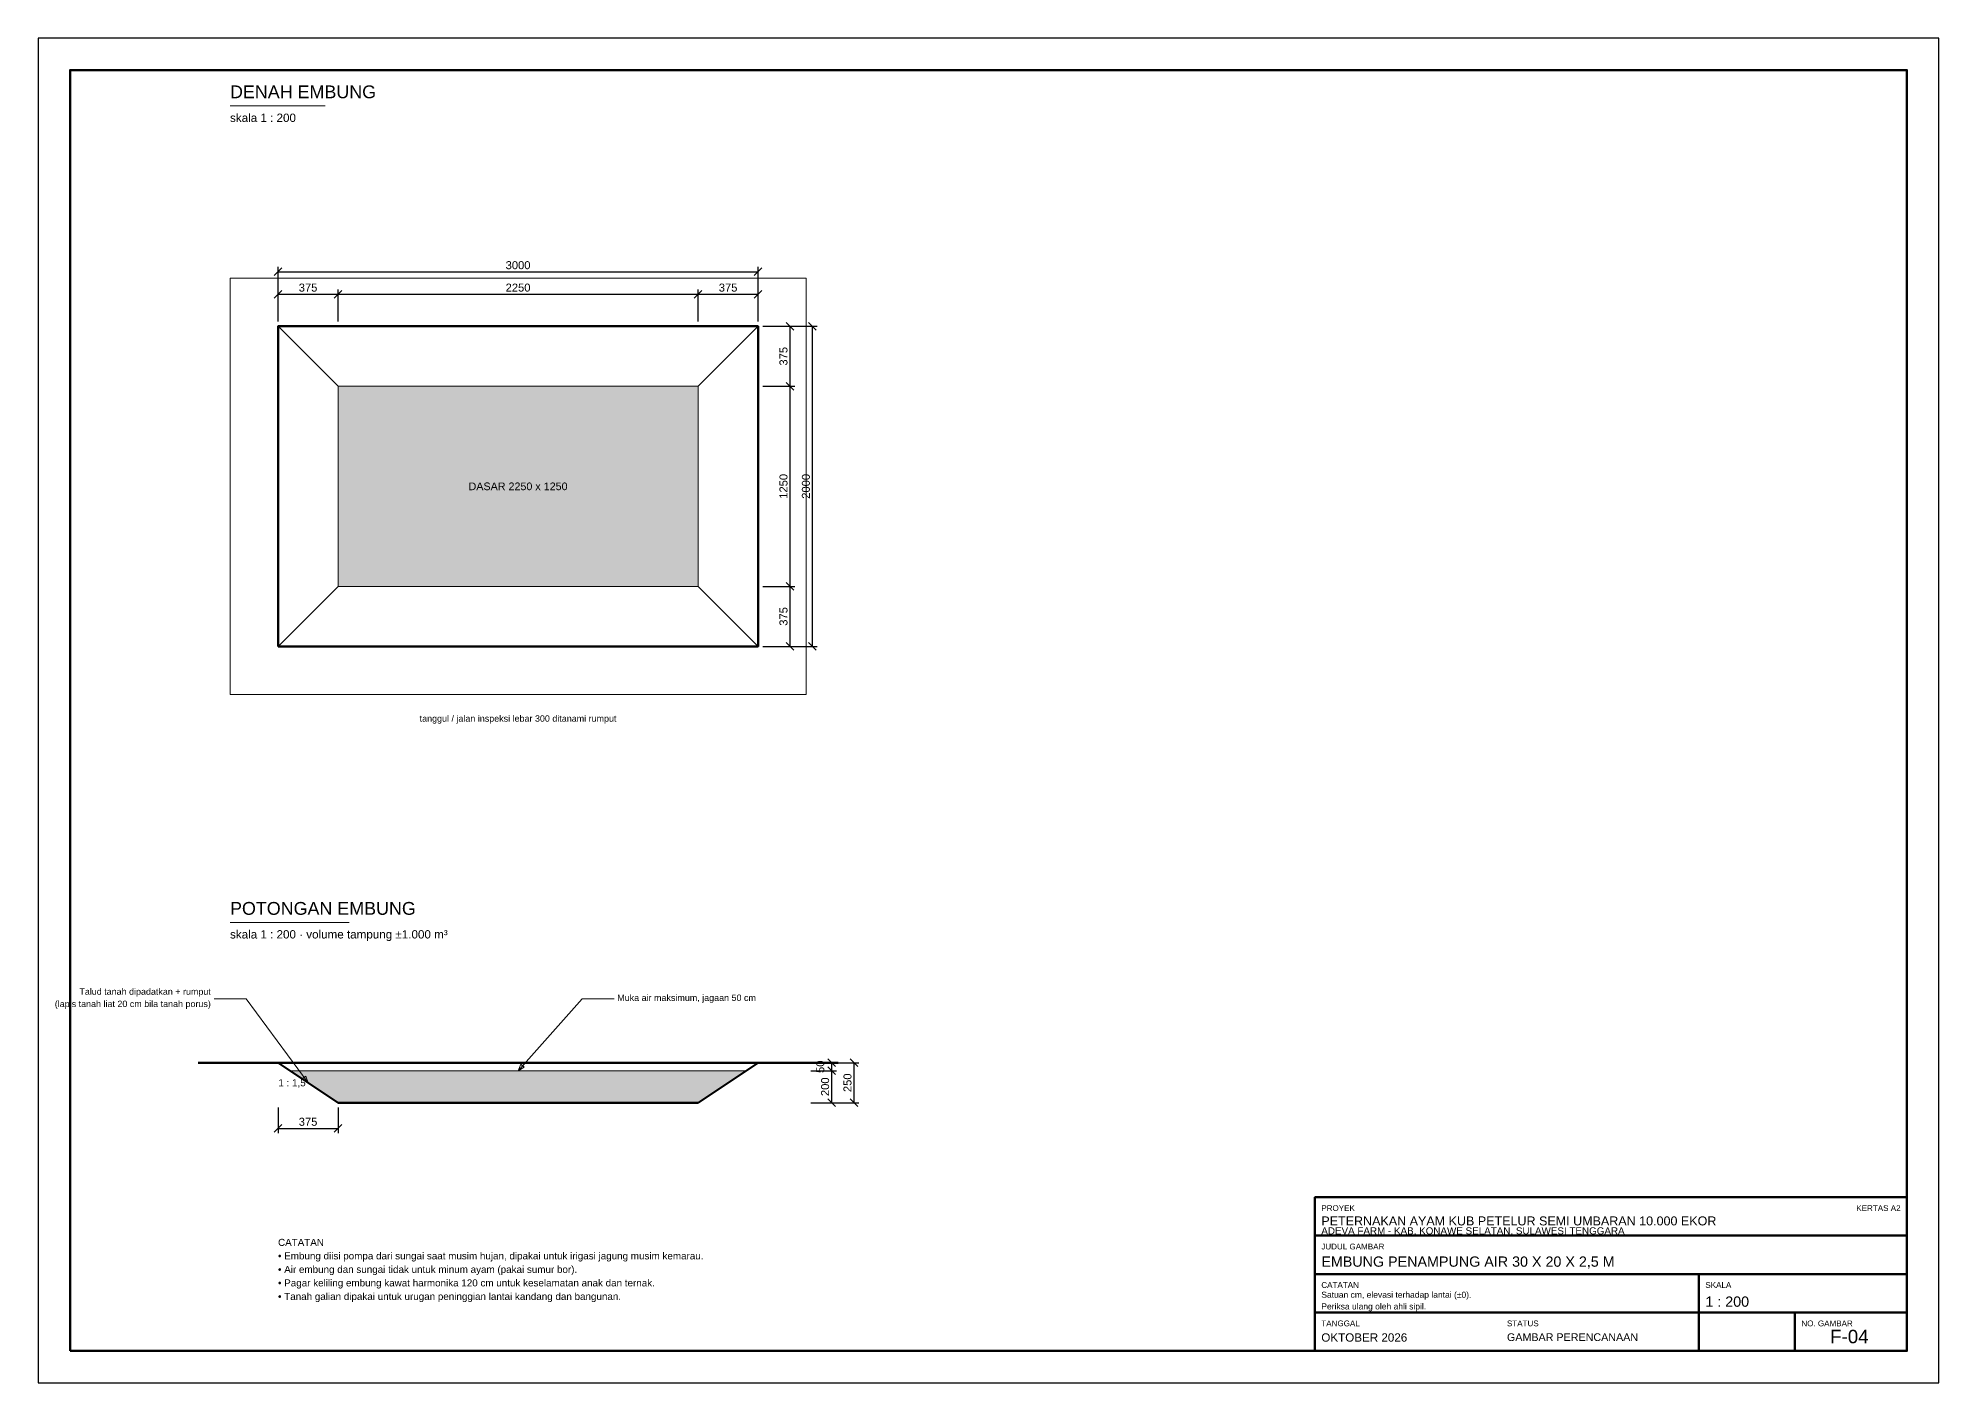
# Model space of a CAD drawing. Header units: centimetres. Extents: x 0 to 29730, y 0 to 8400.
# Drawn here: x 17850 to 29730, y 0 to 8400 of the extents above; entities that cross this region are included whole.
import ezdxf
from ezdxf.enums import TextEntityAlignment as Align

# ---------------------------------------------------------------- set-up
doc = ezdxf.new("R2010")
doc.units = ezdxf.units.CM
for name, color, linetype, lineweight in [('A-AIR', 5, 'CONTINUOUS', 18), ('A-DIM', 140, 'CONTINUOUS', 13), ('A-FRAME', 7, 'CONTINUOUS', 50), ('A-HATCH', 8, 'CONTINUOUS', 9), ('A-LANSKAP', 82, 'CONTINUOUS', 13), ('A-TANAH', 34, 'CONTINUOUS', 18), ('A-TEKS', 7, 'CONTINUOUS', 18)]:
    doc.layers.add(name, color=color, linetype=linetype, lineweight=lineweight)
doc.styles.add('ARIAL', font='arial.ttf')
doc.dimstyles.new('D200', dxfattribs={"dimtxt": 50, "dimasz": 40, "dimexe": 30, "dimexo": 30, "dimgap": 16, "dimtad": 1, "dimdec": 0, "dimtxsty": 'ARIAL', "dimtsz": 24, "dimcen": 2.5, "dimclrd": 140, "dimclre": 140, "dimclrt": 250, "dimazin": 3, "dimtfac": 1, "dimtmove": 0, "dimatfit": 3})

msp = doc.modelspace()

# ---------------------------------------------------------------- hatches: boundary and pattern name
at = {"layer": 'A-HATCH', "true_color": 0xb0d0ec}
h = msp.add_hatch(color=8, dxfattribs=at)
h.dxf.hatch_style = 1
h.paths.add_polyline_path([(19725, 4975), (21975, 4975), (21975, 6225), (19725, 6225)])
h = msp.add_hatch(color=8, dxfattribs=at)
h.dxf.hatch_style = 1
h.paths.add_polyline_path([(19425, 1950), (19725, 1750), (21975, 1750), (22275, 1950)])

# ---------------------------------------------------------------- linework, layer by layer
at = {"layer": 'A-AIR'}
for p, q in [((19350, 6600), (19725, 6225)), ((22350, 6600), (21975, 6225)), ((19350, 4600), (19725, 4975)), ((22350, 4600), (21975, 4975)), ((19425, 1950), (22275, 1950))]:
    msp.add_line(p, q, dxfattribs=at)
at = {"layer": 'A-AIR', "lineweight": 50}
msp.add_lwpolyline([(19350, 4600), (22350, 4600), (22350, 6600), (19350, 6600)], close=True, dxfattribs=at)
at = {"layer": 'A-AIR'}
msp.add_lwpolyline([(19725, 4975), (21975, 4975), (21975, 6225), (19725, 6225)], close=True, dxfattribs=at)
at = {"layer": 'A-AIR', "lineweight": 50}
msp.add_lwpolyline([(19350, 2000), (19725, 1750), (21975, 1750), (22350, 2000)], dxfattribs=at)
at = {"layer": 'A-DIM'}
for points in [[(19537.5, 1875), (19150, 2400), (18950, 2400)], [(20850, 1950), (21250, 2400), (21450, 2400)]]:
    msp.add_lwpolyline(points, dxfattribs=at)
for points in [[(19537.5, 1875), (19523, 1916.5), (19502.1, 1901.1)], [(20850, 1950), (20887.6, 1972.8), (20868.2, 1990.1)]]:
    msp.add_lwpolyline(points, close=True, dxfattribs=at)
at = {"layer": 'A-FRAME'}
for p, q in [((25830, 920), (29530, 920)), ((25830, 680), (29530, 680)), ((28230, 200), (28230, 680)), ((25830, 440), (29530, 440)), ((28830, 200), (28830, 440))]:
    msp.add_line(p, q, dxfattribs=at)
at = {"layer": 'A-FRAME', "lineweight": 25}
msp.add_lwpolyline([(17850, 0), (29730, 0), (29730, 8400), (17850, 8400)], close=True, dxfattribs=at)
at = {"layer": 'A-FRAME'}
for points in [[(18050, 200), (29530, 200), (29530, 8200), (18050, 8200)], [(25830, 200), (29530, 200), (29530, 1160), (25830, 1160)]]:
    msp.add_lwpolyline(points, close=True, dxfattribs=at)
at = {"layer": 'A-LANSKAP'}
msp.add_lwpolyline([(19050, 4300), (22650, 4300), (22650, 6900), (19050, 6900)], close=True, dxfattribs=at)
at = {"layer": 'A-TANAH', "lineweight": 50}
msp.add_line((18850, 2000), (22850, 2000), dxfattribs=at)
at = {"layer": 'A-TEKS'}
for p, q in [((19050, 7976), (19645.2, 7976)), ((19050, 2876), (19794, 2876))]:
    msp.add_line(p, q, dxfattribs=at)

# ---------------------------------------------------------------- texts
at = {"layer": 'A-TEKS', "style": 'ARIAL'}
for s, p in [('DENAH EMBUNG', (19050, 8000)), ('POTONGAN EMBUNG', (19050, 2900))]:
    msp.add_text(s, height=80, dxfattribs=at).set_placement(p, align=Align.BOTTOM_LEFT)
for s, height, p in [('skala 1 : 200', 52, (19050, 7928)), ('skala 1 : 200 · volume tampung ±1.000 m³', 52, (19050, 2828)), ('PROYEK', 36, (25870, 1110)), ('ADEVA FARM - KAB. KONAWE SELATAN, SULAWESI TENGGARA', 44, (25870, 972)), ('PETERNAKAN AYAM KUB PETELUR SEMI UMBARAN 10.000 EKOR', 56, (25870, 1040)), ('JUDUL GAMBAR', 36, (25870, 870)), ('EMBUNG PENAMPUNG AIR 30 X 20 X 2,5 M', 64, (25870, 790)), ('CATATAN', 36, (25870, 630)), ('SKALA', 36, (28270, 630)), ('1 : 200', 64, (28270, 540)), ('TANGGAL', 36, (25870, 390)), ('STATUS', 36, (27030, 390)), ('NO. GAMBAR', 36, (28870, 390)), ('OKTOBER 2026', 52, (25870, 310)), ('GAMBAR PERENCANAAN', 48, (27030, 310))]:
    msp.add_text(s, height=height, dxfattribs=at).set_placement(p, align=Align.TOP_LEFT)
for s, height, p in [('DASAR 2250 x 1250', 48, (20850, 5600)), ('tanggul / jalan inspeksi lebar 300 ditanami rumput', 40, (20850, 4150)), ('1 : 1,5', 44, (19437.5, 1875)), ('F-04', 84, (29170, 290))]:
    msp.add_text(s, height=height, dxfattribs=at).set_placement(p, align=Align.MIDDLE_CENTER)
msp.add_text('KERTAS A2', height=36, dxfattribs=at).set_placement((29490, 1110), align=Align.TOP_RIGHT)
at = {"layer": 'A-TEKS', "line_spacing_factor": 1.15, "style": 'ARIAL'}
for s, insert, char_height, attachment_point in [('Talud tanah dipadatkan + rumput\\P(lapis tanah liat 20 cm bila tanah porus)', (18930, 2400), 40, 6), ('Muka air maksimum, jagaan 50 cm', (21470, 2400), 40, 4), ('Satuan cm, elevasi terhadap lantai (±0).\\PPeriksa ulang oleh ahli sipil.', (25870, 570), 38, 1)]:
    msp.add_mtext(s, dxfattribs=dict(at, insert=insert, char_height=char_height, attachment_point=attachment_point))
at = {"layer": 'A-TEKS', "insert": (19350, 900), "char_height": 44, "width": 8000, "attachment_point": 1, "line_spacing_factor": 1.15, "style": 'ARIAL'}
msp.add_mtext('CATATAN\\P• Embung diisi pompa dari sungai saat musim hujan, dipakai untuk irigasi jagung musim kemarau.\\P• Air embung dan sungai tidak untuk minum ayam (pakai sumur bor).\\P• Pagar keliling embung kawat harmonika 120 cm untuk keselamatan anak dan ternak.\\P• Tanah galian dipakai untuk urugan peninggian lantai kandang dan bangunan.', dxfattribs=at)

# ---------------------------------------------------------------- dimensions: what is measured, and where the dimension line sits
at = {"layer": 'A-DIM'}
for base, p1, p2 in [((19350, 6940), (19350, 6600), (22350, 6600)), ((19350, 6800), (19350, 6600), (19725, 6600)), ((19725, 6800), (19725, 6600), (21975, 6600)), ((21975, 6800), (21975, 6600), (22350, 6600)), ((19350, 1590), (19350, 1750), (19725, 1750))]:
    msp.add_linear_dim(base=base, p1=p1, p2=p2, dimstyle='D200', dxfattribs=at).render()
for base, p1, p2 in [((22550, 6225), (22350, 6225), (22350, 6600)), ((22690, 4600), (22350, 4600), (22350, 6600)), ((22550, 4975), (22350, 4975), (22350, 6225)), ((22550, 4600), (22350, 4600), (22350, 4975)), ((22810, 1950), (22650, 1950), (22650, 2000)), ((22950, 1750), (22650, 1750), (22650, 2000)), ((22810, 1750), (22650, 1750), (22650, 1950))]:
    msp.add_linear_dim(base=base, p1=p1, p2=p2, angle=90, dimstyle='D200', dxfattribs=at).render()

doc.saveas('drawing.dxf')
